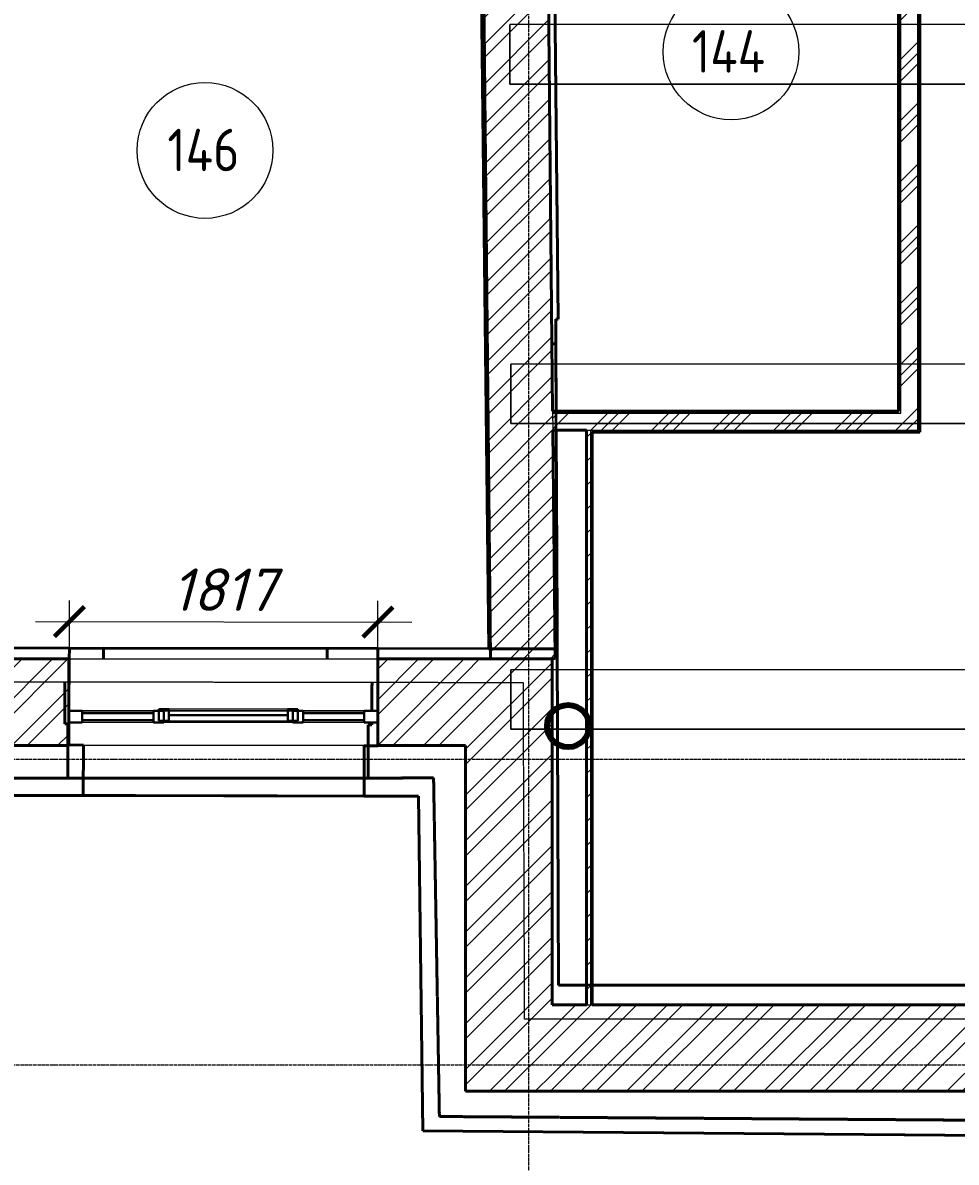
# Model space of a CAD drawing. Header units: millimetres. Extents: x 749182 to 2267578, y 70462 to 311449.
# Drawn here: x 1997650 to 2003148, y 75349 to 82060 of the extents above; entities that cross this region are included whole.
import ezdxf

# ---------------------------------------------------------------- set-up
doc = ezdxf.new("R2010")
doc.units = ezdxf.units.MM
for name, pattern in [('ADSK_Линия сетки', [25, 20, -2.5, 0, -2.5]), ('ADSK_Сверху', [4.5, 3, -1.5]), ('осеваяX2', [4, 2.5, -0.5, 0.5, -0.5])]:
    doc.linetypes.add(name, pattern=pattern)
doc.layers.get('Defpoints').update_dxf_attribs({"color": 255})
for name, color, linetype, lineweight in [('_ Окна', 7, 'Continuous', 30), ('Витраж', 7, 'Continuous', 9), ('Каркас', 7, 'Continuous', 9), ('Марки помещений', 7, 'Continuous', 20), ('Окна', 7, 'Continuous', 18), ('Оси', 165, 'осеваяX2', 13), ('Панели витража', 7, 'Continuous', 9), ('Перекрытие', 7, 'Continuous', 18), ('размеры', 7, 'Continuous', 9), ('Стены', 184, 'Continuous', 40), ('Стены внутренние', 7, 'Continuous', 18), ('Стены наружные', 7, 'Continuous', 18), ('Стены разрез', 7, 'Continuous', 35), ('Стены штриховка', 7, 'Continuous', 18), ('стояки', 7, 'Continuous', 9)]:
    doc.layers.add(name, color=color, linetype=linetype, lineweight=lineweight)
doc.layers.add('планы со стояками отопление_dwg', color=7, linetype='Continuous', lineweight=9, true_color=0x767676)
doc.styles.add('GOST Common_2', font='GOST_Common.ttf', dxfattribs={"width": 0.9, "height": 200})
doc.styles.add('М2', font='isocpeui.ttf')
doc.dimstyles.new('SPDS 1_100', dxfattribs={"dimscale": 100, "dimtxt": 2.5, "dimasz": 1.77, "dimexe": 1.25, "dimexo": 0.625, "dimtad": 1, "dimdec": 0, "dimrnd": 0.001, "dimzin": 9, "dimtxsty": 'М2', "dimblk": 'ARCHTICK', "dimcen": 2.5, "dimdle": 2, "dimclrt": 256, "dimadec": 0, "dimazin": 2, "dimtfac": 0.75, "dimtdec": 0, "dimtmove": 1, "dimatfit": 3, "dimfxl": 0, "dimtolj": 1, "dimlwd": 9, "dimlwe": 9, "dimarcsym": 0})
pattern_1 = [(45, (1958220.23, 75616.62), (-134.70384, 134.70384), []), (45, (1958310.03, 75616.62), (-134.70384, 134.70384), [])]
pattern_2 = [(45, (1958220.23, 75616.62), (-179.6051, 179.6051), []), (45, (1958283.73, 75616.62), (0, 359.2102), []), (45, (1958156.73, 75616.62), (0, 359.2102), [])]

# ---------------------------------------------------------------- blocks, each defined once
blk = doc.blocks.new('Существующие стены 2 этаж - Существующие стены 2 этаж-699583-01 План 1-го этажа маркировочный')
at = {"layer": 'Стены', "color": 254, "linetype": 'ADSK_Сверху', "true_color": 0xe8c5d7}
for p, q in [((39676.8, 2453.5), (39677.1, 2560.2)), ((39677.1, 2560.2), (39676.8, 2453.5)), ((41486.3, 2557.5), (41486, 2449)), ((41486, 2449), (41486.3, 2557.5)), ((39676.5, 2313.5), (39676.8, 2453.5)), ((39676.8, 2453.5), (39676.5, 2313.5)), ((41486, 2449), (41485.8, 2391.5)), ((41485.8, 2391.5), (41486, 2449)), ((39695, 2313.5), (39676.5, 2313.5)), ((39676.5, 2313.5), (39695, 2313.5)), ((39695.3, 1994), (39695, 2313.5)), ((39695, 2313.5), (39695.3, 1994)), ((41485.6, 2309), (41464.1, 2309)), ((41464.1, 2309), (41464.3, 1995.3)), ((41464.3, 1995.3), (41464.1, 2309)), ((41464.1, 2309), (41485.6, 2309)), ((41485.7, 2321.5), (41485.6, 2309)), ((41485.6, 2309), (41485.7, 2321.5)), ((41849, 1995.6), (33852.9, 1989.7)), ((38676.4, 1993.3), (39695.3, 1994)), ((39695.3, 1994), (41464.3, 1995.3)), ((39695.3, 1994), (41464.3, 1995.3)), ((41464.3, 1995.3), (39695.3, 1994)), ((41464.3, 1995.3), (41849, 1995.6)), ((41849, 1995.6), (41883.2, 1.9)), ((41883.2, 1.9), (41849, 1995.6)), ((41883.2, 1.9), (50159.1, -55.6)), ((50159.1, -55.6), (41883.2, 1.9))]:
    blk.add_line(p, q, dxfattribs=at)
blk = doc.blocks.new('ADSK_БалкаЖБ_Прямоугольная - 350х280мм-843459-01 План 1-го этажа маркировочный')
at = {"layer": 'Каркас', "color": 253, "linetype": 'ADSK_Сверху', "true_color": 0xaaaaaa}
for p, q in [((-3601.1, 175), (-3601.1, -175)), ((-3601.1, 175), (3601.1, 175)), ((3601.1, -175), (3601.1, 175)), ((-3601.1, -175), (3601.1, -175))]:
    blk.add_line(p, q, dxfattribs=at)
at = {"layer": 'Каркас', "color": 253, "linetype": 'ADSK_Сверху', "true_color": 0xb2b2b2}
for p, q in [((-3601.1, -175), (-3601.1, 175)), ((3601.1, 175), (-3601.1, 175)), ((3601.1, 175), (3601.1, -175)), ((-3601.1, -175), (3601.1, -175))]:
    blk.add_line(p, q, dxfattribs=at)
blk = doc.blocks.new('ADSK_БалкаЖБ_Прямоугольная - 350х280мм-843460-01 План 1-го этажа маркировочный')
at = {"layer": 'Каркас', "color": 253, "linetype": 'ADSK_Сверху', "true_color": 0xaaaaaa}
for p, q in [((-3601.1, 175), (-3601.1, -175)), ((-3601.1, 175), (3601.1, 175)), ((3601.1, -175), (3601.1, 175)), ((-3601.1, -175), (3601.1, -175))]:
    blk.add_line(p, q, dxfattribs=at)
at = {"layer": 'Каркас', "color": 253, "linetype": 'ADSK_Сверху', "true_color": 0xb2b2b2}
for p, q in [((-3601.1, -175), (-3601.1, 175)), ((3601.1, 175), (-3601.1, 175)), ((3601.1, 175), (3601.1, -175)), ((-3601.1, -175), (3601.1, -175))]:
    blk.add_line(p, q, dxfattribs=at)
blk = doc.blocks.new('ADSK_БалкаЖБ_Прямоугольная - 350х280мм-843461-01 План 1-го этажа маркировочный')
at = {"layer": 'Каркас', "color": 253, "linetype": 'ADSK_Сверху', "true_color": 0xaaaaaa}
for p, q in [((-3601.1, 175), (-3601.1, -175)), ((-3601.1, 175), (3601.1, 175)), ((3601.1, -175), (3601.1, 175)), ((-3601.1, -175), (3601.1, -175))]:
    blk.add_line(p, q, dxfattribs=at)
at = {"layer": 'Каркас', "color": 253, "linetype": 'ADSK_Сверху', "true_color": 0xb2b2b2}
for p, q in [((-3601.1, -175), (-3601.1, 175)), ((3601.1, 175), (-3601.1, 175)), ((3601.1, 175), (3601.1, -175)), ((-3601.1, -175), (3601.1, -175))]:
    blk.add_line(p, q, dxfattribs=at)
blk = doc.blocks.new('Прямоугольный импост - 70х20_60мм-1427697-01 План 1-го этажа маркировочный')
at = {"layer": 'Витраж', "color": 253, "linetype": 'ADSK_Сверху', "true_color": 0xaaaaaa}
for p, q in [((39699.9, 2391.5), (39699.9, 2321.5)), ((39779.9, 2391.5), (39699.9, 2391.5)), ((40229.9, 2391.5), (40199.9, 2391.5)), ((39779.9, 2321.5), (39699.9, 2321.5)), ((40229.9, 2321.5), (40199.9, 2321.5))]:
    blk.add_line(p, q, dxfattribs=at)
blk = doc.blocks.new('Прямоугольный импост - 70х20_60мм-1424711-01 План 1-го этажа маркировочный')
at = {"layer": 'Витраж', "color": 253, "linetype": 'ADSK_Сверху', "true_color": 0xaaaaaa}
for p, q in [((-80, 35), (0, 35)), ((0, 35), (0, -35)), ((0, -35), (-80, -35))]:
    blk.add_line(p, q, dxfattribs=at)
blk = doc.blocks.new('Прямоугольный импост - 70х20_60мм-1424712-01 План 1-го этажа маркировочный')
at = {"layer": 'Витраж', "color": 253, "linetype": 'ADSK_Сверху', "true_color": 0xaaaaaa}
for p, q in [((0, 35), (-80, 35)), ((0, -35), (0, 35)), ((-80, -35), (0, -35))]:
    blk.add_line(p, q, dxfattribs=at)
blk = doc.blocks.new('Прямоугольный импост - 70х20_60мм-1329426-01 План 1-го этажа маркировочный')
at = {"layer": 'Витраж', "color": 253, "linetype": 'ADSK_Сверху', "true_color": 0xaaaaaa}
for p, q in [((40259.9, 2391.5), (40229.9, 2391.5)), ((41049.9, 2391.5), (41019.9, 2391.5)), ((40259.9, 2321.5), (40229.9, 2321.5)), ((41049.9, 2321.5), (41019.9, 2321.5))]:
    blk.add_line(p, q, dxfattribs=at)
blk = doc.blocks.new('Прямоугольный импост - 70х20_60мм-1225113-01 План 1-го этажа маркировочный')
at = {"layer": 'Витраж', "color": 253, "linetype": 'ADSK_Сверху', "true_color": 0xaaaaaa}
for p, q in [((-6006, 10091.9), (-6006, 10121.9)), ((-5936, 10091.9), (-5936, 10121.9)), ((-6006, 9651.9), (-6006, 9731.9)), ((-5936, 9651.9), (-5936, 9731.9)), ((-6006, 9651.9), (-5936, 9651.9))]:
    blk.add_line(p, q, dxfattribs=at)
blk = doc.blocks.new('Прямоугольный импост - 70х60мм-1424709-01 План 1-го этажа маркировочный')
at = {"layer": 'Витраж', "color": 253, "linetype": 'ADSK_Сверху', "true_color": 0xaaaaaa}
for p, q in [((-30, 35), (30, 35)), ((30, -35), (-30, -35))]:
    blk.add_line(p, q, dxfattribs=at)
blk = doc.blocks.new('Прямоугольный импост - 70х60мм-1427699-01 План 1-го этажа маркировочный')
at = {"layer": 'Витраж', "color": 253, "linetype": 'ADSK_Сверху', "true_color": 0xaaaaaa}
for p, q in [((39779.9, 2391.5), (39779.9, 2321.5)), ((40199.9, 2391.5), (39779.9, 2391.5)), ((40199.9, 2321.5), (40199.9, 2391.5)), ((40199.9, 2321.5), (39779.9, 2321.5))]:
    blk.add_line(p, q, dxfattribs=at)
blk = doc.blocks.new('Прямоугольный импост - 70х60мм-1225009-01 План 1-го этажа маркировочный')
at = {"layer": 'Витраж', "color": 253, "linetype": 'ADSK_Сверху', "true_color": 0xaaaaaa}
for p, q in [((-5936, 11391.9), (-6006, 11391.9)), ((-6006, 11031.9), (-6006, 11391.9)), ((-5936, 11031.9), (-5936, 11391.9)), ((-6006, 11031.9), (-5936, 11031.9))]:
    blk.add_line(p, q, dxfattribs=at)
blk = doc.blocks.new('Прямоугольный импост - 70х60мм-1329428-01 План 1-го этажа маркировочный')
at = {"layer": 'Витраж', "color": 253, "linetype": 'ADSK_Сверху', "true_color": 0xaaaaaa}
for p, q in [((40259.9, 2391.5), (40259.9, 2321.5)), ((41019.9, 2391.5), (40259.9, 2391.5)), ((41019.9, 2321.5), (41019.9, 2391.5)), ((41019.9, 2321.5), (40259.9, 2321.5))]:
    blk.add_line(p, q, dxfattribs=at)
blk = doc.blocks.new('Существующие стены 1 эт - Существующие стены 1 эт-653793-01 План 1-го этажа маркировочный')
at = {"layer": 'Стены'}
for p, q in [((42546.3, 8356.6), (42583, 4698.3)), ((42583, 4698.3), (42570, 4698.3)), ((42570, 4698.3), (42570, 4553.3)), ((42546, 4553.3), (42570, 4553.3)), ((42546, 4553.3), (42570, 4553.3)), ((42570, 4553.3), (42571.5, 4155.8)), ((42570, 4553.3), (42571.5, 4155.8)), ((42571.5, 4155.8), (42570, 4553.3)), ((42572, 4043.8), (42576.3, 2928.6)), ((42572, 4043.8), (42576.3, 2928.6)), ((42576.3, 2928.6), (42572, 4043.8)), ((42576.3, 2928.6), (42562.6, 2928.6)), ((42576.3, 2928.6), (42562.6, 2928.6)), ((42576.3, 2928.6), (42576.9, 2755.9)), ((39703.6, 2760.2), (39703.5, 2696.5)), ((39703.6, 2760.2), (41520.8, 2757.4)), ((39905.5, 2696.5), (39905.6, 2759.9)), ((41222.7, 2757.9), (39905.6, 2759.9)), ((41222.7, 2757.9), (41222.6, 2696.5)), ((41520.7, 2696.5), (41520.8, 2757.4)), ((42564.3, 2755.9), (42576.9, 2755.9)), ((42576.9, 2755.9), (42564.3, 2755.9)), ((42576.9, 2755.9), (42584.6, 775.6)), ((39786.4, 2186.5), (39785.9, 1892.2)), ((41439.7, 1888.7), (41440.2, 2185.8)), ((41440.2, 2185.8), (41519.9, 2185.7)), ((41761, 1888), (31336.4, 1910.5)), ((41439.7, 1888.7), (39785.9, 1892.2)), ((41785.6, -83.3), (41761, 1888)), ((42584.6, 775.6), (42750.3, 775.6)), ((42783.3, 775.6), (49393.4, 775.6)), ((50256.6, -151.9), (41785.6, -83.3))]:
    blk.add_line(p, q, dxfattribs=at)
at = {"layer": 'Стены разрез'}
for p, q in [((42106.4, 8602.6), (42171.7, 2756.5)), ((42583, 4698.3), (42546.3, 8356.6)), ((42570, 4553.3), (42570, 4698.3)), ((42570, 4698.3), (42583, 4698.3)), ((42576.9, 2755.9), (42570, 4553.3)), ((39703.6, 2760.2), (38673.7, 2761.7)), ((39702.9, 2328.4), (39703.6, 2760.2)), ((41520.8, 2757.4), (41520.1, 2325.7)), ((42576.9, 2755.9), (41520.8, 2757.4)), ((42171.7, 2756.5), (42576.9, 2755.9)), ((42584.6, 775.6), (42576.9, 2755.9)), ((39702.7, 2188.4), (39702.9, 2328.4)), ((41520.1, 2325.7), (41519.9, 2185.7)), ((39786.4, 2188.3), (39702.7, 2188.4)), ((39785.9, 1892.2), (39786.4, 2188.3)), ((41440.2, 2185.8), (41439.7, 1888.7)), ((41519.9, 2185.7), (41440.2, 2185.8)), ((38600.4, 1894.8), (39785.9, 1892.2)), ((41439.7, 1888.7), (41761, 1888)), ((41761, 1888), (41785.6, -83.3)), ((45258.6, 775.6), (42584.6, 775.6)), ((41785.6, -83.3), (45260.7, -111.5))]:
    blk.add_line(p, q, dxfattribs=at)
blk = doc.blocks.new('Системная панель - _AR_Стекло_40мм_привязка по центру-V178-01 План 1-го этажа маркировочный')
at = {"layer": 'Панели витража', "lineweight": 30}
for p, q in [((180, 20), (-180, 20)), ((-180, 20), (-180, -20)), ((180, -20), (180, 20)), ((-180, -20), (180, -20))]:
    blk.add_line(p, q, dxfattribs=at)
blk = doc.blocks.new('Прямоугольный импост - 70х20_60мм-V179-01 План 1-го этажа маркировочный')
at = {"layer": 'Витраж', "lineweight": 30}
for p, q in [((-80, 35), (0, 35)), ((-80, -35), (-80, 35)), ((0, 35), (0, -35)), ((0, -35), (-80, -35))]:
    blk.add_line(p, q, dxfattribs=at)
blk = doc.blocks.new('Прямоугольный импост - 70х20_60мм-V180-01 План 1-го этажа маркировочный')
at = {"layer": 'Витраж', "lineweight": 30}
for p, q in [((0, 35), (-80, 35)), ((-80, 35), (-80, -35)), ((0, -35), (0, 35)), ((-80, -35), (0, -35))]:
    blk.add_line(p, q, dxfattribs=at)
blk = doc.blocks.new('Системная панель - _AR_Стекло_40мм_привязка по центру-1427701-01 План 1-го этажа маркировочный')
at = {"layer": 'Панели витража', "lineweight": 30}
for p, q in [((210, 20), (-210, 20)), ((-210, 20), (-210, -20)), ((210, -20), (210, 20)), ((-210, -20), (210, -20))]:
    blk.add_line(p, q, dxfattribs=at)
blk = doc.blocks.new('Витраж-тент со смещением вовне - 60мм 30 сдвиг-1466956-01 План 1-го этажа маркировочный')
at = {"layer": '_ Окна'}
for p, q in [((-410, 25), (-410, -45)), ((-410, 25), (-350, 25)), ((-410, -45), (-410, 25)), ((-350, 25), (-350, -45)), ((410, 25), (350, 25)), ((350, 25), (350, -45)), ((410, -45), (410, 25)), ((410, -45), (410, 25)), ((-350, -45), (-410, -45)), ((-350, -10), (350, -10)), ((350, -45), (410, -45))]:
    blk.add_line(p, q, dxfattribs=at)
at = {"layer": 'Окна'}
for p, q in [((350, 25), (-350, 25)), ((-350, -45), (350, -45))]:
    blk.add_line(p, q, dxfattribs=at)
blk = doc.blocks.new('Прямоугольный импост - 70х60мм-V40-01 План 1-го этажа маркировочный')
at = {"layer": 'Витраж'}
for p, q in [((-6006, 9731.9), (-6006, 10091.9)), ((-5936, 10091.9), (-5936, 9731.9))]:
    blk.add_line(p, q, dxfattribs=at)
blk = doc.blocks.new('Прямоугольный импост - 70х60мм-V181-01 План 1-го этажа маркировочный')
at = {"layer": 'Витраж'}
for p, q in [((39779.9, 2391.5), (40199.9, 2391.5)), ((40199.9, 2321.5), (39779.9, 2321.5))]:
    blk.add_line(p, q, dxfattribs=at)
blk = doc.blocks.new('Прямоугольный импост - 70х60мм-V182-01 План 1-го этажа маркировочный')
at = {"layer": 'Витраж', "lineweight": 30}
for p, q in [((-30, 35), (30, 35)), ((-30, -35), (-30, 35)), ((30, 35), (30, -35)), ((30, -35), (-30, -35))]:
    blk.add_line(p, q, dxfattribs=at)
blk = doc.blocks.new('Прямоугольный импост - 70х60мм-V183-01 План 1-го этажа маркировочный')
at = {"layer": 'Витраж'}
for p, q in [((40259.9, 2391.5), (41019.9, 2391.5)), ((41019.9, 2321.5), (40259.9, 2321.5))]:
    blk.add_line(p, q, dxfattribs=at)
blk = doc.blocks.new('планы со стояками отопление_dwg-1484427-01 План 1-го этажа маркировочный')
at = {"layer": 'стояки', "lineweight": 80}
blk.add_circle((215036.9, 158378.5), 124.3, dxfattribs=at)
blk = doc.blocks.new('_ArchTick')
at = {"color": 0, "linetype": 'ByBlock', "const_width": 0.15}
blk.add_lwpolyline([(-0.5, -0.5), (0.5, 0.5)], dxfattribs=at)
blk = doc.blocks.new('*D2805')
at = {"layer": 'Defpoints', "color": 0, "lineweight": 20, "transparency": 16777216}
for p in [(1999741.2, 78530.6), (1997923.1, 77945), (1999740.4, 77942.3)]:
    blk.add_point(p, dxfattribs=at)
at = {"layer": 'размеры', "color": 0, "lineweight": 9, "transparency": 16777216}
for p, q in [((1997923.2, 78007.5), (1997924.2, 78658.3)), ((1999740.5, 78004.8), (1999741.4, 78655.6)), ((1997724, 78533.6), (1999941.2, 78530.3))]:
    blk.add_line(p, q, dxfattribs=at)
at = {"layer": 'размеры', "color": 0, "lineweight": 9, "transparency": 16777216, "xscale": 177, "yscale": 177, "zscale": 177}
for p, rotation in [((1997924, 78533.3), 179.9147226238101), ((1999741.2, 78530.6), 359.9147226238101)]:
    blk.add_blockref('_ArchTick', p, dxfattribs=dict(at, rotation=rotation))
at = {"layer": 'размеры', "lineweight": 20, "transparency": 16777216, "insert": (1998832.9, 78721.1), "char_height": 250, "width": 515.472, "attachment_point": 5, "rotation": 359.91472, "style": 'М2'}
blk.add_mtext('\\A1;1817', dxfattribs=at)
blk = doc.blocks.new('ADSK_Марка_Помещение_ОдноЗначение - Номер-247393-01 План 1-го этажа маркировочный')
at = {"layer": 'Марки помещений'}
blk.add_circle((0, 0), 4, dxfattribs=at)

msp = doc.modelspace()

# ---------------------------------------------------------------- hatches: boundary and pattern name
at = {"layer": 'Стены внутренние', "lineweight": 9}
h = msp.add_hatch(dxfattribs=at)
h.set_pattern_fill('FP_1', color=256, style=0, pattern_type=2)
h.set_pattern_definition([(45, (1958220.23, 75616.62), (-117.8655, 117.8655), []), (45, (1958298.8, 75616.62), (-117.8655, 117.8655), [])])
h.paths.add_polyline_path([(2000405.176, 78311.1605), (2000785.1562, 78315.0331), (2000720.8273, 84627.0392), (2000340.7973, 84628.0437), (2000405.1562, 78313.0968)])
h = msp.add_hatch(dxfattribs=at)
h.set_pattern_fill('FP_6', color=256, style=0, pattern_type=2)
h.set_pattern_definition(pattern_2)
h.paths.add_polyline_path([(2002920.5708, 79660.4639), (2002920.5708, 84420.4179), (2002820.5708, 84420.4179), (2002820.5708, 79660.4639)])
h = msp.add_hatch(dxfattribs=at)
h.set_pattern_fill('FP_6', color=256, style=0, pattern_type=2)
h.set_pattern_definition(pattern_2)
h.paths.add_polyline_path([(2000796.4912, 79660.4639), (2000997.5708, 79660.4639), (2000997.5708, 79760.4639), (2000770.4251, 79760.4639), (2000771.4442, 79660.4639), (2000792.1876, 79660.4639)])
h = msp.add_hatch(dxfattribs=at)
h.set_pattern_fill('FP_6', color=256, style=0, pattern_type=2)
h.set_pattern_definition(pattern_2)
h.paths.add_polyline_path([(2002810.5708, 79660.4639), (2002820.5708, 79660.4639), (2002820.5708, 79760.4639), (2000997.5708, 79760.4639), (2000997.5708, 79660.4639), (2002808.5708, 79660.4639)])
h = msp.add_hatch(dxfattribs=at)
h.set_pattern_fill('FP_7', color=256, style=0, pattern_type=2)
h.set_pattern_definition([(45, (1958220.23, 75616.62), (-70.71068, 70.71068), [])])
h.paths.add_polyline_path([(2000995.5708, 76276.8503), (2000995.5708, 79660.4639), (2000970.5708, 79660.4639), (2000970.5708, 76276.8503)])
at = {"layer": 'Стены наружные', "lineweight": 9}
h = msp.add_hatch(dxfattribs=at)
h.set_pattern_fill('FP_3', color=256, angle=45, style=0, pattern_type=2)
h.set_pattern_definition(pattern_1)
h.paths.add_polyline_path([(1997920.1582, 77803.0968), (1997920.1582, 78313.0968), (1996893.0736, 78313.0968), (1996893.9232, 77803.0968), (1997168.1918, 77803.0968)])
h.paths.add_polyline_path([(1999816.9894, 77803.0968), (2000257.1575, 77803.0968), (2000257.1575, 78313.0968), (1999740.1582, 78313.0968), (1999741.0091, 77803.0968)])
h.paths.add_polyline_path([(1994778.2715, 77803.0968), (1995073.0736, 77803.0968), (1995073.0736, 78313.0968), (1994083.7587, 78313.0968), (1994084.9018, 77803.0968)])
h.paths.add_polyline_path([(1991276.1993, 77803.0968), (1992263.7587, 77803.0968), (1992263.7587, 78313.0968), (1991276.1993, 78313.0968), (1991276.1993, 77820.3638)])
h.paths.add_polyline_path([(1989456.1993, 77803.0968), (1989456.1993, 78313.0968), (1988472.8923, 78313.0968), (1988472.8923, 77803.0968), (1989365.0544, 77803.0968)])
h.paths.add_polyline_path([(1986578.2196, 77803.0968), (1986652.8923, 77803.0968), (1986652.8923, 78313.0968), (1985672.6592, 78313.0968), (1985672.6592, 77803.0968), (1986400.6592, 77803.0968)])
h.paths.add_polyline_path([(1980284.6592, 77803.0968), (1981012.6592, 77803.0968), (1981012.6592, 78313.0968), (1979983.9558, 78313.0968), (1979984.4263, 77803.0968), (1979985.8124, 77803.0968)])
h.paths.add_polyline_path([(1983972.6592, 77803.0968), (1983972.6592, 78313.0968), (1982712.6592, 78313.0968), (1982712.6592, 77803.0968), (1983791.3848, 77803.0968)])
h.paths.add_polyline_path([(1977137.8829, 77803.0968), (1978163.9558, 77803.0968), (1978163.9558, 78313.0968), (1977137.8829, 78313.0968), (1977137.8829, 77855.9721)])
h.paths.add_polyline_path([(1975317.8829, 77803.0968), (1975317.8829, 78313.0968), (1974327.7082, 78313.0968), (1974327.7082, 77803.0968), (1974873.5135, 77803.0968)])
h.paths.add_polyline_path([(1972507.7082, 77803.0968), (1972507.7082, 78313.0968), (1971531.089, 78313.0968), (1971531.089, 77803.0968)])
h.paths.add_polyline_path([(1969711.0878, 77803.0968), (1969710.802, 78313.0968), (1968736.0968, 78313.0968), (1968736.0968, 77803.0968), (1969710.802, 77803.0968)])
h.paths.add_polyline_path([(1966493.2232, 77803.0968), (1966916.0968, 77803.0968), (1966916.0968, 78313.0968), (1966493.2232, 78312.7241), (1966493.2232, 77870.9527)])
h = msp.add_hatch(dxfattribs=at)
h.set_pattern_fill('FP_3', color=256, angle=45, style=0, pattern_type=2)
h.set_pattern_definition([(45, (1958220.23, 75616.62), (-134.7038, 134.7038), []), (45, (1958310.03, 75616.62), (-134.7038, 134.7038), [])])
h.paths.add_polyline_path([(2000767.1575, 75766.8503), (2000767.1575, 78313.0968), (2000512.3936, 78312.2532), (2000405.176, 78311.1605), (2000405.1562, 78313.0968), (2000257.1575, 78313.0968), (2000257.1575, 75766.8503), (2000597.927, 75766.8503)])
h = msp.add_hatch(dxfattribs=at)
h.set_pattern_fill('FP_3', color=256, angle=45, style=0, pattern_type=2)
h.set_pattern_definition(pattern_1)
h.paths.add_polyline_path([(2006086.0632, 75766.8503), (2007643.6265, 75766.8503), (2007643.6265, 76276.8503), (2004944.7996, 76276.8503), (2004944.7996, 75766.8503), (2005730.3549, 75766.8503)])
h.paths.add_polyline_path([(2003480.9523, 75766.8503), (2003484.7996, 75766.8503), (2003484.7996, 76276.8503), (2000767.1575, 76276.8503), (2000767.1575, 75766.8503), (2002691.507, 75766.8503)])

# ---------------------------------------------------------------- linework, layer by layer
at = {"layer": 'Оси', "linetype": 'ADSK_Линия сетки'}
for p, q in [((2000630.1361, 71313.2448), (2000630.1361, 97285.4199)), ((1947134.001, 77723.407), (2009148.6289, 77723.407)), ((1947134.001, 75923.407), (2009148.6289, 75923.407))]:
    msp.add_line(p, q, dxfattribs=at)
at = {"layer": 'Перекрытие', "linetype": 'ADSK_Сверху'}
for p, q in [((2000597.927, 78172.79), (1997528.6241, 78177.3583)), ((2000605.5699, 76192.2503), (2000597.927, 78172.79)), ((2007815.88, 76192.2503), (2000605.5699, 76192.2503))]:
    msp.add_line(p, q, dxfattribs=at)
at = {"layer": 'Стены внутренние', "lineweight": 40}
for p, q in [((2000770.3028, 79772.4639), (2000723.0554, 84408.4179)), ((2002808.5708, 84408.4179), (2002808.5708, 79772.4639)), ((2002932.5708, 79648.4639), (2002932.5708, 84408.4179)), ((2000355.1062, 83224.0493), (2000405.176, 78311.1605)), ((2002808.5708, 79772.4639), (2000770.3028, 79772.4639)), ((2000771.4442, 79660.4639), (2000970.5708, 79660.4639)), ((2000785.1562, 78315.0331), (2000771.4442, 79660.4639)), ((2000970.5708, 79660.4639), (2000970.5708, 76276.8503)), ((2001003.5708, 79648.4639), (2002932.5708, 79648.4639)), ((2001003.5708, 76276.8503), (2001003.5708, 79648.4639)), ((2000405.176, 78311.1605), (2000785.1562, 78315.0331))]:
    msp.add_line(p, q, dxfattribs=at)
at = {"layer": 'Стены наружные', "lineweight": 40}
for p, q in [((1997920.1582, 78313.0968), (1997005.923, 78313.0968)), ((1997920.1582, 77803.0968), (1997920.1582, 78313.0968)), ((2000767.1575, 78313.0968), (1999740.1582, 78313.0968)), ((1999740.1582, 78313.0968), (1999740.1582, 77803.0968)), ((2000767.1575, 76276.8503), (2000767.1575, 78313.0968)), ((1996893.0736, 77803.0968), (1997920.1582, 77803.0968)), ((1999740.1582, 77803.0968), (2000257.1575, 77803.0968)), ((2000257.1575, 77803.0968), (2000257.1575, 75766.8503)), ((2000970.5708, 76276.8503), (2000767.1575, 76276.8503)), ((2003484.7996, 76276.8503), (2001003.5708, 76276.8503)), ((2000257.1575, 75766.8503), (2003484.7996, 75766.8503))]:
    msp.add_line(p, q, dxfattribs=at)
at = {"layer": 'Стены наружные'}
for p, q in [((1997920.1582, 78313.0968), (1999740.1582, 78313.0968)), ((1999740.1582, 77803.0968), (1997920.1582, 77803.0968))]:
    msp.add_line(p, q, dxfattribs=at)
at = {"layer": 'Стены штриховка'}
for p, q in [((2002820.5708, 79760.4639), (2002820.5708, 84420.4179)), ((2002920.5708, 79660.4639), (2002920.5708, 84420.4179)), ((2002930.5708, 79648.4639), (2002930.5708, 84420.4179)), ((2002810.5708, 79770.4639), (2002810.5708, 84410.4179)), ((2000770.3028, 79772.4639), (2000771.4442, 79660.4639)), ((2000770.3232, 79770.4639), (2002810.5708, 79770.4639)), ((2000770.4251, 79760.4639), (2002820.5708, 79760.4639)), ((2000970.5708, 79660.4639), (2002920.5708, 79660.4639)), ((2000995.5708, 76276.8503), (2000995.5708, 79660.4639)), ((2000997.5708, 79650.4639), (2002932.5708, 79650.4639)), ((2001001.5708, 76276.8503), (2001001.5708, 79648.4639)), ((2002920.5708, 79650.4639), (2002920.5708, 79648.4639)), ((2000970.5708, 76276.8503), (2001003.5708, 76276.8503))]:
    msp.add_line(p, q, dxfattribs=at)

# ---------------------------------------------------------------- block references
at = {"layer": '_ Окна', "rotation": 180}
msp.add_blockref('Витраж-тент со смещением вовне - 60мм 30 сдвиг-1466956-01 План 1-го этажа маркировочный', (1998860.1582, 77973.0968), dxfattribs=at)
at = {"layer": 'Витраж', "color": 253, "linetype": 'ADSK_Сверху', "true_color": 0xaaaaaa}
for name, p in [('Прямоугольный импост - 70х20_60мм-1427697-01 План 1-го этажа маркировочный', (1958220.2258, 75616.6187)), ('Прямоугольный импост - 70х60мм-1427699-01 План 1-го этажа маркировочный', (1958220.2258, 75616.6187)), ('Прямоугольный импост - 70х20_60мм-1329426-01 План 1-го этажа маркировочный', (1958220.2258, 75616.6187)), ('Прямоугольный импост - 70х60мм-1329428-01 План 1-го этажа маркировочный', (1958220.2258, 75616.6187)), ('Прямоугольный импост - 70х20_60мм-1424712-01 План 1-го этажа маркировочный', (1999740.1582, 77973.0968))]:
    msp.add_blockref(name, p, dxfattribs=at)
at = {"layer": 'Витраж', "color": 253, "linetype": 'ADSK_Сверху', "true_color": 0xaaaaaa, "extrusion": (0, 0, -1)}
for name, p in [('Прямоугольный импост - 70х20_60мм-1424711-01 План 1-го этажа маркировочный', (-1997920.1582, 77973.0968)), ('Прямоугольный импост - 70х60мм-1424709-01 План 1-го этажа маркировочный', (-1998450.1582, 77973.0968)), ('Прямоугольный импост - 70х60мм-1424709-01 План 1-го этажа маркировочный', (-1999270.1582, 77973.0968))]:
    msp.add_blockref(name, p, dxfattribs=at)
at = {"layer": 'Витраж', "extrusion": (0, 0, -1)}
for name, p in [('Прямоугольный импост - 70х20_60мм-V179-01 План 1-го этажа маркировочный', (-1997920.1582, 77973.0968)), ('Прямоугольный импост - 70х60мм-V182-01 План 1-го этажа маркировочный', (-1998450.1582, 77973.0968)), ('Прямоугольный импост - 70х60мм-V182-01 План 1-го этажа маркировочный', (-1999270.1582, 77973.0968))]:
    msp.add_blockref(name, p, dxfattribs=at)
at = {"layer": 'Витраж'}
for name, p in [('Прямоугольный импост - 70х60мм-V181-01 План 1-го этажа маркировочный', (1958220.2258, 75616.6187)), ('Прямоугольный импост - 70х60мм-V183-01 План 1-го этажа маркировочный', (1958220.2258, 75616.6187)), ('Прямоугольный импост - 70х20_60мм-V180-01 План 1-го этажа маркировочный', (1999740.1582, 77973.0968))]:
    msp.add_blockref(name, p, dxfattribs=at)
at = {"layer": 'Витраж', "color": 253, "linetype": 'ADSK_Сверху', "true_color": 0xaaaaaa}
for name, p, rotation in [('Прямоугольный импост - 70х20_60мм-1225113-01 План 1-го этажа маркировочный', (2009392.0834, 83944.1389), 89.99999999999987), ('Прямоугольный импост - 70х60мм-1225009-01 План 1-го этажа маркировочный', (2010692.0834, 83944.1389), 89.99999999999974)]:
    msp.add_blockref(name, p, dxfattribs=dict(at, rotation=rotation))
at = {"layer": 'Витраж', "rotation": 89.99999999999987}
msp.add_blockref('Прямоугольный импост - 70х60мм-V40-01 План 1-го этажа маркировочный', (2009392.0834, 83944.1389), dxfattribs=at)
at = {"layer": 'Каркас', "color": 253, "linetype": 'ADSK_Сверху', "true_color": 0xaaaaaa, "rotation": 180}
for name, p in [('ADSK_БалкаЖБ_Прямоугольная - 350х280мм-843461-01 План 1-го этажа маркировочный', (2004119.4995, 81873.9762)), ('ADSK_БалкаЖБ_Прямоугольная - 350х280мм-843460-01 План 1-го этажа маркировочный', (2004124.4952, 79873.9762)), ('ADSK_БалкаЖБ_Прямоугольная - 350х280мм-843459-01 План 1-го этажа маркировочный', (2004124.5184, 78073.9762))]:
    msp.add_blockref(name, p, dxfattribs=at)
at = {"layer": 'Марки помещений', "xscale": 99.99999999999993, "yscale": 99.99999999999993, "zscale": 99.99999999999993}
for p in [(2001821.4564, 81888.4874), (1998722.584, 81308.017)]:
    msp.add_blockref('ADSK_Марка_Помещение_ОдноЗначение - Номер-247393-01 План 1-го этажа маркировочный', p, dxfattribs=at)
at = {"layer": 'Панели витража', "rotation": 180}
for name, p in [('Системная панель - _AR_Стекло_40мм_привязка по центру-1427701-01 План 1-го этажа маркировочный', (1998210.1582, 77973.0968)), ('Системная панель - _AR_Стекло_40мм_привязка по центру-V178-01 План 1-го этажа маркировочный', (1999480.1582, 77973.0968))]:
    msp.add_blockref(name, p, dxfattribs=at)
at = {"layer": 'планы со стояками отопление_dwg', "color": 6, "true_color": 0xff00ff}
msp.add_blockref('планы со стояками отопление_dwg-1484427-01 План 1-го этажа маркировочный', (1785824.7266, -80460.4271), dxfattribs=at)
at = {"layer": 'Стены', "color": 254, "linetype": 'ADSK_Сверху', "true_color": 0xe8c5d7}
msp.add_blockref('Существующие стены 2 этаж - Существующие стены 2 этаж-699583-01 План 1-го этажа маркировочный', (1958220.2258, 75616.6187), dxfattribs=at)
at = {"layer": 'Стены', "color": 243, "true_color": 0xbb5389}
msp.add_blockref('Существующие стены 1 эт - Существующие стены 1 эт-653793-01 План 1-го этажа маркировочный', (1958220.2258, 75616.6187), dxfattribs=at)

# ---------------------------------------------------------------- texts
at = {"layer": 'Марки помещений', "lineweight": 9, "char_height": 250, "attachment_point": 1, "style": 'GOST Common_2'}
for s, insert, width in [('144', (2001591.4991, 82016.2124), 569.999812), ('146', (1998501.6267, 81435.7421), 548.35425)]:
    msp.add_mtext(s, dxfattribs=dict(at, insert=insert, width=width))

# ---------------------------------------------------------------- dimensions: what is measured, and where the dimension line sits
at = {"layer": 'размеры', "lineweight": 20}
dim = msp.add_linear_dim(base=(1999741.2422, 78530.6364), p1=(1997923.1369, 77945.0223), p2=(1999740.3665, 77942.3176), angle=359.91472262, dimstyle='SPDS 1_100', dxfattribs=at)
dim.commit()
dim.dimension.update_dxf_attribs({"geometry": '*D2805', "text_midpoint": (1998832.9088, 78721.0984)})

doc.saveas('drawing.dxf')
